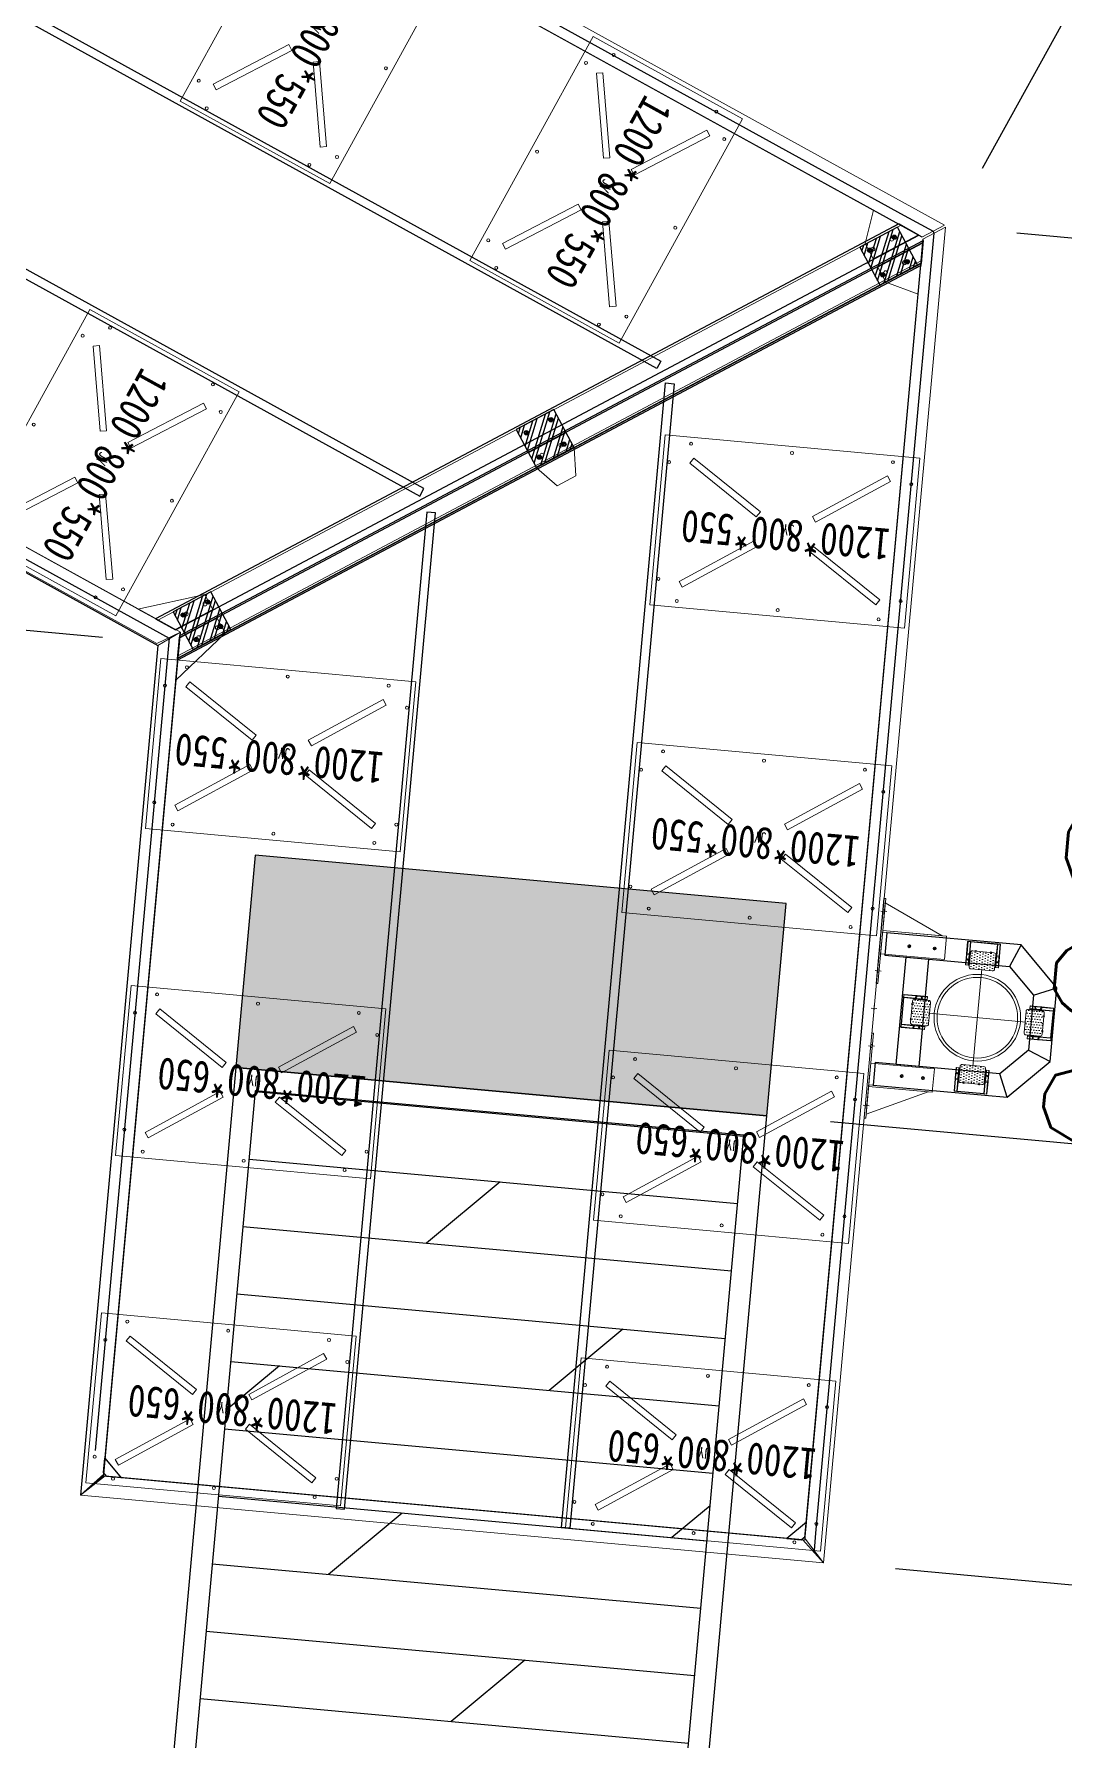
# Model space of a CAD drawing. Extents: x -259369 to -50372, y -155978 to 198088.
# Drawn here: x -131192 to -126362, y -106618 to -98621 of the extents above; entities that cross this region are included whole.
import ezdxf

# ---------------------------------------------------------------- set-up
doc = ezdxf.new("R2010")
doc.units = 0
doc.header["$LTSCALE"] = 1000
doc.header["$MEASUREMENT"] = 0
for name, pattern in [('CENTER', [2, 1.25, -0.25, 0.25, -0.25]), ('DASHED', [0.75, 0.5, -0.25]), ('HIDDEN', [0.375, 0.25, -0.125])]:
    doc.linetypes.add(name, pattern=pattern)
for name, color, linetype in [('PUB_TEXT', 7, 'Continuous'), ('主框型材', 4, 'Continuous'), ('卡槽', 242, 'Continuous'), ('抱桩器', 255, 'Continuous'), ('浮箱名称', 3, 'Continuous'), ('连接端梁', 130, 'Continuous'), ('铝横梁', 220, 'Continuous')]:
    doc.layers.add(name, color=color, linetype=linetype)
for name, color, linetype, lineweight in [('加强板', 140, 'Continuous', 18), ('导框型材', 2, 'Continuous', 18), ('浮箱', 160, 'Continuous', 20), ('虚线', 8, 'Continuous', 0), ('轮子座', 7, 'Continuous', 9), ('铝主梁', 3, 'Continuous', 9)]:
    doc.layers.add(name, color=color, linetype=linetype, lineweight=lineweight)
doc.styles.add('HZTXT', font='txtw.shx', dxfattribs={"width": 0.8, "bigfont": 'hztxtw.shx'})
doc.styles.add('黑体', font='simhei.ttf', dxfattribs={"width": 0.8})
doc.dimstyles.new('DIM-300', dxfattribs={"dimscale": 300, "dimtxt": 3, "dimasz": 1, "dimexe": 1, "dimexo": 1, "dimgap": 1, "dimtad": 1, "dimdec": 0, "dimdsep": 46, "dimtxsty": 'HZTXT', "dimblk": 'ARCHTICK', "dimcen": 0, "dimdle": 1, "dimclrd": 9, "dimclre": 9, "dimclrt": 2, "dimadec": 1, "dimazin": 0, "dimtfac": 1, "dimtdec": 0, "dimtix": 1, "dimtmove": 2, "dimatfit": 3, "dimldrblk": 'ARCHTICK', "dimfxl": 0, "dimtolj": 1, "dimtzin": 0, "dimarcsym": 0})
pattern_1 = [(0, (1212.185, -561.11), (6.35, 12.7), [0, -12.7])]

# ---------------------------------------------------------------- blocks, each defined once
blk = doc.blocks.new('3x10')
h = blk.add_hatch()
h.set_pattern_fill('ACAD_ISO07W100', color=252, scale=20, angle=90)
h.set_pattern_definition([(90, (0, 0), (-100, 6e-15), [10, -60])])
h.paths.add_polyline_path([(925837.3, 2496348.5), (924837.3, 2496348.5), (924837.4, 2493848.5), (925837.4, 2493848.6)])
h.paths.add_polyline_path([(934837.4, 2496348.7), (933837.4, 2496348.7), (933837.4, 2493848.7), (934837.5, 2493848.7)])
h = blk.add_hatch()
h.set_pattern_fill('DOLMIT', color=252, scale=50, angle=90)
h.set_pattern_definition([(90, (0, 0), (-317.5, 2e-14), []), (135, (0, 0), (-634.99957, -634.99957), [449.0128, -898.0256])])
h.paths.add_polyline_path([(933737.4, 2496248.7), (925937.3, 2496248.5), (925937.4, 2493948.6), (933737.4, 2493948.7)])
at = {"color": 1}
blk.add_lwpolyline([(933837.4, 2496348.7), (933837.5, 2493848.7), (934837.5, 2493848.7), (934837.4, 2496348.7)], close=True, dxfattribs=at)
at = {"layer": '抱桩器', "color": 1}
for points in [[(925837.4, 2493848.6), (933837.5, 2493848.7), (933837.4, 2496348.7), (925837.3, 2496348.5)], [(925937.4, 2493948.6), (933737.4, 2493948.7), (933737.4, 2496248.7), (925937.3, 2496248.5)]]:
    blk.add_lwpolyline(points, close=True, dxfattribs=at)
blk = doc.blocks.new('_ArchTick')
at = {"color": 0, "linetype": 'ByBlock', "const_width": 0.4}
blk.add_lwpolyline([(-0.5, -0.5), (0.5, 0.5)], dxfattribs=at)
blk = doc.blocks.new('*D630')
at = {"color": 9, "lineweight": -2, "transparency": 16777216}
for p, q in [((-127456.3, -103719.1), (-123920.3, -104040.4)), ((-124191.9, -103714.5), (-124970.2, -112279.3)), ((-128180.3, -111686.3), (-124644.3, -112007.7))]:
    blk.add_line(p, q, dxfattribs=at)
at = {"layer": 'Defpoints', "color": 0, "transparency": 16777216}
for p in [(-127755.1, -103691.9, 29521), (-128479.1, -111659.2, 29521), (-124943.1, -111980.5)]:
    blk.add_point(p, dxfattribs=at)
at = {"color": 9, "lineweight": -2, "transparency": 16777216, "xscale": 300, "yscale": 300, "zscale": 300}
for p, rotation in [((-124219, -104013.3), 84.80759666385475), ((-124943.1, -111980.5), 264.8075966638548)]:
    blk.add_blockref('_ArchTick', p, dxfattribs=dict(at, rotation=rotation))
at = {"color": 2, "transparency": 16777216, "insert": (-125328, -107929), "char_height": 900, "attachment_point": 5, "rotation": 84.8076, "style": 'HZTXT'}
blk.add_mtext('\\A1;8000', dxfattribs=at)
blk = doc.blocks.new('*U362')
h = blk.add_hatch()
h.set_pattern_fill('DOTS', color=256, scale=8)
h.set_pattern_definition(pattern_1)
h.paths.add_polyline_path([(64, 50, 0.4142135624), (54, 60), (-11, 60, 0.4142135624), (-21, 50), (-21, -50, 0.4142135624), (-11, -60), (54, -60, 0.4142135624), (64, -50)])
at = {"layer": '导框型材', "color": 0, "linetype": 'Continuous'}
for p, q in [((-64, 63.508929), (-64, 75.5)), ((-64, 75.5), (-63.389317, 75.5)), ((-64, -63.50893), (-64, 63.508929)), ((-7.891644, 75.5), (-63.389317, 75.5)), ((-63.389317, 75.5), (-63.389317, 64.5)), ((-63.389317, 64.5), (-7.891644, 64.5)), ((-62, 77.5), (-6.502327, 77.5)), ((-62, 62.5), (-62, -62.5)), ((-6.502327, 62.5), (-62, 62.5)), ((-2.965328, 75.5), (-7.891644, 75.5)), ((-7.891644, 75.5), (-7.891644, 64.5)), ((-7.891644, 64.5), (-2.965328, 64.5)), ((-6.502327, 77.5), (-1.08338, 77.5)), ((-1.08338, 62.5), (-6.502327, 62.5)), ((47.5, 75.5), (-2.965328, 75.5)), ((-2.965328, 64.5), (-2.965328, 75.5)), ((47.5, 64.5), (-2.965328, 64.5)), ((-1.08338, 77.5), (45.5, 77.5)), ((45.5, 62.5), (-1.08338, 62.5)), ((31, 62.498484), (31, 60)), ((47.5, 64.5), (47.5, 75.5)), ((-64, -63.78066), (-64, -63.500287)), ((-64, -75.5), (-64, -63.78066)), ((-64, -75.5), (-63.389317, -75.5)), ((-63.389317, -64.5), (-63.389317, -75.5)), ((-7.891644, -64.5), (-63.389317, -64.5)), ((-63.389317, -75.5), (-7.891644, -75.5)), ((-62, -62.5), (-6.502327, -62.5)), ((-6.502327, -77.5), (-62, -77.5)), ((-2.965328, -64.5), (-7.891644, -64.5)), ((-7.891644, -75.5), (-7.891644, -64.5)), ((-7.891644, -75.5), (-2.965328, -75.5)), ((-6.502327, -62.5), (-1.08338, -62.5)), ((-1.08338, -77.5), (-6.502327, -77.5)), ((47.5, -64.5), (-2.965328, -64.5)), ((-2.965328, -64.5), (-2.965328, -75.5)), ((47.5, -75.5), (-2.965328, -75.5)), ((-1.08338, -62.5), (45.5, -62.5)), ((45.5, -77.5), (-1.08338, -77.5)), ((31, -60), (31, -62.498484)), ((47.5, -75.5), (47.5, -64.5))]:
    blk.add_line(p, q, dxfattribs=at)
at = {"layer": '导框型材', "color": 1, "linetype": 'CENTER', "ltscale": 0.28}
for p, q in [((-18.5, 35), (-14.5, 35)), ((-16.5, 37), (-16.5, 33)), ((-18.5, -35), (-14.5, -35)), ((-16.5, -37), (-16.5, -33))]:
    blk.add_line(p, q, dxfattribs=at)
at = {"layer": '导框型材', "color": 1, "linetype": 'CENTER', "ltscale": 0.404352}
for p, q in [((-18.5, 0), (-14.5, 0)), ((-16.5, -2), (-16.5, 2))]:
    blk.add_line(p, q, dxfattribs=at)
at = {"layer": '导框型材', "color": 1, "linetype": 'CENTER', "ltscale": 0.1}
for p, q in [((18.75, 70), (24.25, 70)), ((21.5, 67.25), (21.5, 72.75)), ((18.75, -70), (24.25, -70)), ((21.5, -72.75), (21.5, -67.25))]:
    blk.add_line(p, q, dxfattribs=at)
at = {"layer": '导框型材', "color": 0}
blk.add_lwpolyline([(-11, 60), (54, 60, -0.4142135624), (64, 50), (64, -50, -0.4142135624), (54, -60), (-11, -60, -0.4142135624), (-21, -50), (-21, 50, -0.4142135624)], format="xyb", close=True, dxfattribs=at)
for centre in [(21.5, 70), (21.5, -70)]:
    blk.add_circle(centre, 2.5, dxfattribs=at)
at = {"layer": '导框型材', "color": 0, "linetype": 'Continuous', "extrusion": (0, 0, -1)}
for centre, start, end in [((62, 75.5), 0, 90), ((62, 64.5), 270, 0), ((62, -64.5), 0, 90), ((62, -75.5), 270, 0)]:
    blk.add_arc(centre, 2, start, end, dxfattribs=at)
at = {"layer": '导框型材', "color": 0, "linetype": 'Continuous', "extrusion": (1.22461e-16, 0, -1)}
blk.add_arc((16.5, 35), 7, 310.0052008841, 49.9947991159, dxfattribs=at)
at = {"layer": '导框型材', "color": 0, "linetype": 'Continuous'}
for centre, radius, start, end in [((45.5, 75.5), 2, 0, 90), ((45.5, 64.5), 2, 270, 0), ((-16.5, -35), 7, 130.0052008841, 229.9947991159), ((45.5, -64.5), 2, 0, 90), ((45.5, -75.5), 2, 270, 0)]:
    blk.add_arc(centre, radius, start, end, dxfattribs=at)
for centre, major_axis, ratio, start_param, end_param in [((-62, 75.5), (0, 2), 0.694658, 0, 1.5707963268), ((-6.502327, 75.5), (0, -2), 0.694658, 3.1415926536, 4.7123889804), ((-6.502327, 64.5), (0, 2), 0.694658, 1.5707963268, 3.1415926536), ((-1.08338, 75.5), (0, -2), 0.940974, 3.1415926536, 4.7123889804), ((-1.08338, 64.5), (0, 2), 0.940974, 1.5707963268, 3.1415926536), ((-62, -75.5), (0, 2), 0.694658, 1.5707963268, 3.1415926536), ((-6.502327, -64.5), (0, 2), 0.694658, 0, 1.5707963268), ((-6.502327, -75.5), (0, 2), 0.694658, 1.5707963268, 3.1415926536), ((-1.08338, -64.5), (0, 2), 0.940974, 0, 1.5707963268), ((-1.08338, -75.5), (0, 2), 0.940974, 1.5707963268, 3.1415926536)]:
    blk.add_ellipse(centre, major_axis=major_axis, ratio=ratio, start_param=start_param, end_param=end_param, dxfattribs=at)
at = {"layer": '导框型材', "color": 0, "linetype": 'Continuous', "extrusion": (0, 0, -1)}
for centre, start_param, end_param in [((-62, 64.5), 0, 1.5707963268), ((-62, -64.5), 1.5707963268, 3.1415926536)]:
    blk.add_ellipse(centre, major_axis=(0, -2), ratio=0.694658, start_param=start_param, end_param=end_param, dxfattribs=at)
blk = doc.blocks.new('*U358')
at = {"layer": '轮子座', "color": 0, "linetype": 'ByBlock', "lineweight": -2, "transparency": 16777216}
blk.add_blockref('*U362', (0, 0), dxfattribs=at)
blk = doc.blocks.new('*U359')
h = blk.add_hatch()
h.set_pattern_fill('DOTS', color=256, scale=8)
h.set_pattern_definition(pattern_1)
h.paths.add_polyline_path([(64, 50, 0.4142135624), (54, 60), (-11, 60, 0.4142135624), (-21, 50), (-21, -50, 0.4142135624), (-11, -60), (54, -60, 0.4142135624), (64, -50)])
at = {"layer": '导框型材', "color": 0, "linetype": 'Continuous'}
for p, q in [((-64, 63.508929), (-64, 75.5)), ((-64, 75.5), (-63.389317, 75.5)), ((-64, -63.50893), (-64, 63.508929)), ((-7.891644, 75.5), (-63.389317, 75.5)), ((-63.389317, 75.5), (-63.389317, 64.5)), ((-63.389317, 64.5), (-7.891644, 64.5)), ((-62, 77.5), (-6.502327, 77.5)), ((-62, 62.5), (-62, -62.5)), ((-6.502327, 62.5), (-62, 62.5)), ((-2.965328, 75.5), (-7.891644, 75.5)), ((-7.891644, 75.5), (-7.891644, 64.5)), ((-7.891644, 64.5), (-2.965328, 64.5)), ((-6.502327, 77.5), (-1.08338, 77.5)), ((-1.08338, 62.5), (-6.502327, 62.5)), ((47.5, 75.5), (-2.965328, 75.5)), ((-2.965328, 64.5), (-2.965328, 75.5)), ((47.5, 64.5), (-2.965328, 64.5)), ((-1.08338, 77.5), (45.5, 77.5)), ((45.5, 62.5), (-1.08338, 62.5)), ((31, 62.498484), (31, 60)), ((47.5, 64.5), (47.5, 75.5)), ((-64, -63.78066), (-64, -63.500287)), ((-64, -75.5), (-64, -63.78066)), ((-64, -75.5), (-63.389317, -75.5)), ((-63.389317, -64.5), (-63.389317, -75.5)), ((-7.891644, -64.5), (-63.389317, -64.5)), ((-63.389317, -75.5), (-7.891644, -75.5)), ((-62, -62.5), (-6.502327, -62.5)), ((-6.502327, -77.5), (-62, -77.5)), ((-2.965328, -64.5), (-7.891644, -64.5)), ((-7.891644, -75.5), (-7.891644, -64.5)), ((-7.891644, -75.5), (-2.965328, -75.5)), ((-6.502327, -62.5), (-1.08338, -62.5)), ((-1.08338, -77.5), (-6.502327, -77.5)), ((47.5, -64.5), (-2.965328, -64.5)), ((-2.965328, -64.5), (-2.965328, -75.5)), ((47.5, -75.5), (-2.965328, -75.5)), ((-1.08338, -62.5), (45.5, -62.5)), ((45.5, -77.5), (-1.08338, -77.5)), ((31, -60), (31, -62.498484)), ((47.5, -75.5), (47.5, -64.5))]:
    blk.add_line(p, q, dxfattribs=at)
at = {"layer": '导框型材', "color": 1, "linetype": 'CENTER', "ltscale": 0.28}
for p, q in [((-18.5, 35), (-14.5, 35)), ((-16.5, 37), (-16.5, 33)), ((-18.5, -35), (-14.5, -35)), ((-16.5, -37), (-16.5, -33))]:
    blk.add_line(p, q, dxfattribs=at)
at = {"layer": '导框型材', "color": 1, "linetype": 'CENTER', "ltscale": 0.404352}
for p, q in [((-18.5, 0), (-14.5, 0)), ((-16.5, -2), (-16.5, 2))]:
    blk.add_line(p, q, dxfattribs=at)
at = {"layer": '导框型材', "color": 1, "linetype": 'CENTER', "ltscale": 0.1}
for p, q in [((18.75, 70), (24.25, 70)), ((21.5, 67.25), (21.5, 72.75)), ((18.75, -70), (24.25, -70)), ((21.5, -72.75), (21.5, -67.25))]:
    blk.add_line(p, q, dxfattribs=at)
at = {"layer": '导框型材', "color": 0}
blk.add_lwpolyline([(-11, 60), (54, 60, -0.4142135624), (64, 50), (64, -50, -0.4142135624), (54, -60), (-11, -60, -0.4142135624), (-21, -50), (-21, 50, -0.4142135624)], format="xyb", close=True, dxfattribs=at)
for centre in [(21.5, 70), (21.5, -70)]:
    blk.add_circle(centre, 2.5, dxfattribs=at)
at = {"layer": '导框型材', "color": 0, "linetype": 'Continuous', "extrusion": (0, 0, -1)}
for centre, start, end in [((62, 75.5), 0, 90), ((62, 64.5), 270, 0), ((62, -64.5), 0, 90), ((62, -75.5), 270, 0)]:
    blk.add_arc(centre, 2, start, end, dxfattribs=at)
at = {"layer": '导框型材', "color": 0, "linetype": 'Continuous', "extrusion": (1.22461e-16, 0, -1)}
blk.add_arc((16.5, 35), 7, 310.0052008841, 49.9947991159, dxfattribs=at)
at = {"layer": '导框型材', "color": 0, "linetype": 'Continuous'}
for centre, radius, start, end in [((45.5, 75.5), 2, 0, 90), ((45.5, 64.5), 2, 270, 0), ((-16.5, -35), 7, 130.0052008841, 229.9947991159), ((45.5, -64.5), 2, 0, 90), ((45.5, -75.5), 2, 270, 0)]:
    blk.add_arc(centre, radius, start, end, dxfattribs=at)
for centre, major_axis, ratio, start_param, end_param in [((-62, 75.5), (0, 2), 0.694658, 0, 1.5707963268), ((-6.502327, 75.5), (0, -2), 0.694658, 3.1415926536, 4.7123889804), ((-6.502327, 64.5), (0, 2), 0.694658, 1.5707963268, 3.1415926536), ((-1.08338, 75.5), (0, -2), 0.940974, 3.1415926536, 4.7123889804), ((-1.08338, 64.5), (0, 2), 0.940974, 1.5707963268, 3.1415926536), ((-62, -75.5), (0, 2), 0.694658, 1.5707963268, 3.1415926536), ((-6.502327, -64.5), (0, 2), 0.694658, 0, 1.5707963268), ((-6.502327, -75.5), (0, 2), 0.694658, 1.5707963268, 3.1415926536), ((-1.08338, -64.5), (0, 2), 0.940974, 0, 1.5707963268), ((-1.08338, -75.5), (0, 2), 0.940974, 1.5707963268, 3.1415926536)]:
    blk.add_ellipse(centre, major_axis=major_axis, ratio=ratio, start_param=start_param, end_param=end_param, dxfattribs=at)
at = {"layer": '导框型材', "color": 0, "linetype": 'Continuous', "extrusion": (0, 0, -1)}
for centre, start_param, end_param in [((-62, 64.5), 0, 1.5707963268), ((-62, -64.5), 1.5707963268, 3.1415926536)]:
    blk.add_ellipse(centre, major_axis=(0, -2), ratio=0.694658, start_param=start_param, end_param=end_param, dxfattribs=at)
blk = doc.blocks.new('*U360')
at = {"layer": '轮子座', "color": 0, "linetype": 'ByBlock', "lineweight": -2, "transparency": 16777216}
blk.add_blockref('*U359', (0, 0), dxfattribs=at)
blk = doc.blocks.new('*U361')
h = blk.add_hatch()
h.set_pattern_fill('DOTS', color=256, scale=8)
h.set_pattern_definition(pattern_1)
h.paths.add_polyline_path([(64, 50, 0.4142135624), (54, 60), (-11, 60, 0.4142135624), (-21, 50), (-21, -50, 0.4142135624), (-11, -60), (54, -60, 0.4142135624), (64, -50)])
at = {"layer": '导框型材', "color": 0, "linetype": 'Continuous'}
for p, q in [((-64, 63.508929), (-64, 75.5)), ((-64, 75.5), (-63.389317, 75.5)), ((-64, -63.50893), (-64, 63.508929)), ((-7.891644, 75.5), (-63.389317, 75.5)), ((-63.389317, 75.5), (-63.389317, 64.5)), ((-63.389317, 64.5), (-7.891644, 64.5)), ((-62, 77.5), (-6.502327, 77.5)), ((-62, 62.5), (-62, -62.5)), ((-6.502327, 62.5), (-62, 62.5)), ((-2.965328, 75.5), (-7.891644, 75.5)), ((-7.891644, 75.5), (-7.891644, 64.5)), ((-7.891644, 64.5), (-2.965328, 64.5)), ((-6.502327, 77.5), (-1.08338, 77.5)), ((-1.08338, 62.5), (-6.502327, 62.5)), ((47.5, 75.5), (-2.965328, 75.5)), ((-2.965328, 64.5), (-2.965328, 75.5)), ((47.5, 64.5), (-2.965328, 64.5)), ((-1.08338, 77.5), (45.5, 77.5)), ((45.5, 62.5), (-1.08338, 62.5)), ((31, 62.498484), (31, 60)), ((47.5, 64.5), (47.5, 75.5)), ((-64, -63.78066), (-64, -63.500287)), ((-64, -75.5), (-64, -63.78066)), ((-64, -75.5), (-63.389317, -75.5)), ((-63.389317, -64.5), (-63.389317, -75.5)), ((-7.891644, -64.5), (-63.389317, -64.5)), ((-63.389317, -75.5), (-7.891644, -75.5)), ((-62, -62.5), (-6.502327, -62.5)), ((-6.502327, -77.5), (-62, -77.5)), ((-2.965328, -64.5), (-7.891644, -64.5)), ((-7.891644, -75.5), (-7.891644, -64.5)), ((-7.891644, -75.5), (-2.965328, -75.5)), ((-6.502327, -62.5), (-1.08338, -62.5)), ((-1.08338, -77.5), (-6.502327, -77.5)), ((47.5, -64.5), (-2.965328, -64.5)), ((-2.965328, -64.5), (-2.965328, -75.5)), ((47.5, -75.5), (-2.965328, -75.5)), ((-1.08338, -62.5), (45.5, -62.5)), ((45.5, -77.5), (-1.08338, -77.5)), ((31, -60), (31, -62.498484)), ((47.5, -75.5), (47.5, -64.5))]:
    blk.add_line(p, q, dxfattribs=at)
at = {"layer": '导框型材', "color": 1, "linetype": 'CENTER', "ltscale": 0.28}
for p, q in [((-18.5, 35), (-14.5, 35)), ((-16.5, 37), (-16.5, 33)), ((-18.5, -35), (-14.5, -35)), ((-16.5, -37), (-16.5, -33))]:
    blk.add_line(p, q, dxfattribs=at)
at = {"layer": '导框型材', "color": 1, "linetype": 'CENTER', "ltscale": 0.404352}
for p, q in [((-18.5, 0), (-14.5, 0)), ((-16.5, -2), (-16.5, 2))]:
    blk.add_line(p, q, dxfattribs=at)
at = {"layer": '导框型材', "color": 1, "linetype": 'CENTER', "ltscale": 0.1}
for p, q in [((18.75, 70), (24.25, 70)), ((21.5, 67.25), (21.5, 72.75)), ((18.75, -70), (24.25, -70)), ((21.5, -72.75), (21.5, -67.25))]:
    blk.add_line(p, q, dxfattribs=at)
at = {"layer": '导框型材', "color": 0}
blk.add_lwpolyline([(-11, 60), (54, 60, -0.4142135624), (64, 50), (64, -50, -0.4142135624), (54, -60), (-11, -60, -0.4142135624), (-21, -50), (-21, 50, -0.4142135624)], format="xyb", close=True, dxfattribs=at)
for centre in [(21.5, 70), (21.5, -70)]:
    blk.add_circle(centre, 2.5, dxfattribs=at)
at = {"layer": '导框型材', "color": 0, "linetype": 'Continuous', "extrusion": (0, 0, -1)}
for centre, start, end in [((62, 75.5), 0, 90), ((62, 64.5), 270, 0), ((62, -64.5), 0, 90), ((62, -75.5), 270, 0)]:
    blk.add_arc(centre, 2, start, end, dxfattribs=at)
at = {"layer": '导框型材', "color": 0, "linetype": 'Continuous', "extrusion": (1.22461e-16, 0, -1)}
blk.add_arc((16.5, 35), 7, 310.0052008841, 49.9947991159, dxfattribs=at)
at = {"layer": '导框型材', "color": 0, "linetype": 'Continuous'}
for centre, radius, start, end in [((45.5, 75.5), 2, 0, 90), ((45.5, 64.5), 2, 270, 0), ((-16.5, -35), 7, 130.0052008841, 229.9947991159), ((45.5, -64.5), 2, 0, 90), ((45.5, -75.5), 2, 270, 0)]:
    blk.add_arc(centre, radius, start, end, dxfattribs=at)
for centre, major_axis, ratio, start_param, end_param in [((-62, 75.5), (0, 2), 0.694658, 0, 1.5707963268), ((-6.502327, 75.5), (0, -2), 0.694658, 3.1415926536, 4.7123889804), ((-6.502327, 64.5), (0, 2), 0.694658, 1.5707963268, 3.1415926536), ((-1.08338, 75.5), (0, -2), 0.940974, 3.1415926536, 4.7123889804), ((-1.08338, 64.5), (0, 2), 0.940974, 1.5707963268, 3.1415926536), ((-62, -75.5), (0, 2), 0.694658, 1.5707963268, 3.1415926536), ((-6.502327, -64.5), (0, 2), 0.694658, 0, 1.5707963268), ((-6.502327, -75.5), (0, 2), 0.694658, 1.5707963268, 3.1415926536), ((-1.08338, -64.5), (0, 2), 0.940974, 0, 1.5707963268), ((-1.08338, -75.5), (0, 2), 0.940974, 1.5707963268, 3.1415926536)]:
    blk.add_ellipse(centre, major_axis=major_axis, ratio=ratio, start_param=start_param, end_param=end_param, dxfattribs=at)
at = {"layer": '导框型材', "color": 0, "linetype": 'Continuous', "extrusion": (0, 0, -1)}
for centre, start_param, end_param in [((-62, 64.5), 0, 1.5707963268), ((-62, -64.5), 1.5707963268, 3.1415926536)]:
    blk.add_ellipse(centre, major_axis=(0, -2), ratio=0.694658, start_param=start_param, end_param=end_param, dxfattribs=at)
blk = doc.blocks.new('*U364')
at = {"layer": '轮子座', "color": 0, "linetype": 'ByBlock', "lineweight": -2, "transparency": 16777216}
blk.add_blockref('*U361', (0, 0), dxfattribs=at)
blk = doc.blocks.new('*U365')
h = blk.add_hatch()
h.set_pattern_fill('DOTS', color=256, scale=8)
h.set_pattern_definition(pattern_1)
h.paths.add_polyline_path([(64, 50, 0.4142135624), (54, 60), (-11, 60, 0.4142135624), (-21, 50), (-21, -50, 0.4142135624), (-11, -60), (54, -60, 0.4142135624), (64, -50)])
at = {"layer": '导框型材', "color": 0, "linetype": 'Continuous'}
for p, q in [((-64, 63.508929), (-64, 75.5)), ((-64, 75.5), (-63.389317, 75.5)), ((-64, -63.50893), (-64, 63.508929)), ((-7.891644, 75.5), (-63.389317, 75.5)), ((-63.389317, 75.5), (-63.389317, 64.5)), ((-63.389317, 64.5), (-7.891644, 64.5)), ((-62, 77.5), (-6.502327, 77.5)), ((-62, 62.5), (-62, -62.5)), ((-6.502327, 62.5), (-62, 62.5)), ((-2.965328, 75.5), (-7.891644, 75.5)), ((-7.891644, 75.5), (-7.891644, 64.5)), ((-7.891644, 64.5), (-2.965328, 64.5)), ((-6.502327, 77.5), (-1.08338, 77.5)), ((-1.08338, 62.5), (-6.502327, 62.5)), ((47.5, 75.5), (-2.965328, 75.5)), ((-2.965328, 64.5), (-2.965328, 75.5)), ((47.5, 64.5), (-2.965328, 64.5)), ((-1.08338, 77.5), (45.5, 77.5)), ((45.5, 62.5), (-1.08338, 62.5)), ((31, 62.498484), (31, 60)), ((47.5, 64.5), (47.5, 75.5)), ((-64, -63.78066), (-64, -63.500287)), ((-64, -75.5), (-64, -63.78066)), ((-64, -75.5), (-63.389317, -75.5)), ((-63.389317, -64.5), (-63.389317, -75.5)), ((-7.891644, -64.5), (-63.389317, -64.5)), ((-63.389317, -75.5), (-7.891644, -75.5)), ((-62, -62.5), (-6.502327, -62.5)), ((-6.502327, -77.5), (-62, -77.5)), ((-2.965328, -64.5), (-7.891644, -64.5)), ((-7.891644, -75.5), (-7.891644, -64.5)), ((-7.891644, -75.5), (-2.965328, -75.5)), ((-6.502327, -62.5), (-1.08338, -62.5)), ((-1.08338, -77.5), (-6.502327, -77.5)), ((47.5, -64.5), (-2.965328, -64.5)), ((-2.965328, -64.5), (-2.965328, -75.5)), ((47.5, -75.5), (-2.965328, -75.5)), ((-1.08338, -62.5), (45.5, -62.5)), ((45.5, -77.5), (-1.08338, -77.5)), ((31, -60), (31, -62.498484)), ((47.5, -75.5), (47.5, -64.5))]:
    blk.add_line(p, q, dxfattribs=at)
at = {"layer": '导框型材', "color": 1, "linetype": 'CENTER', "ltscale": 0.28}
for p, q in [((-18.5, 35), (-14.5, 35)), ((-16.5, 37), (-16.5, 33)), ((-18.5, -35), (-14.5, -35)), ((-16.5, -37), (-16.5, -33))]:
    blk.add_line(p, q, dxfattribs=at)
at = {"layer": '导框型材', "color": 1, "linetype": 'CENTER', "ltscale": 0.404352}
for p, q in [((-18.5, 0), (-14.5, 0)), ((-16.5, -2), (-16.5, 2))]:
    blk.add_line(p, q, dxfattribs=at)
at = {"layer": '导框型材', "color": 1, "linetype": 'CENTER', "ltscale": 0.1}
for p, q in [((18.75, 70), (24.25, 70)), ((21.5, 67.25), (21.5, 72.75)), ((18.75, -70), (24.25, -70)), ((21.5, -72.75), (21.5, -67.25))]:
    blk.add_line(p, q, dxfattribs=at)
at = {"layer": '导框型材', "color": 0}
blk.add_lwpolyline([(-11, 60), (54, 60, -0.4142135624), (64, 50), (64, -50, -0.4142135624), (54, -60), (-11, -60, -0.4142135624), (-21, -50), (-21, 50, -0.4142135624)], format="xyb", close=True, dxfattribs=at)
for centre in [(21.5, 70), (21.5, -70)]:
    blk.add_circle(centre, 2.5, dxfattribs=at)
at = {"layer": '导框型材', "color": 0, "linetype": 'Continuous', "extrusion": (0, 0, -1)}
for centre, start, end in [((62, 75.5), 0, 90), ((62, 64.5), 270, 0), ((62, -64.5), 0, 90), ((62, -75.5), 270, 0)]:
    blk.add_arc(centre, 2, start, end, dxfattribs=at)
at = {"layer": '导框型材', "color": 0, "linetype": 'Continuous', "extrusion": (1.22461e-16, 0, -1)}
blk.add_arc((16.5, 35), 7, 310.0052008841, 49.9947991159, dxfattribs=at)
at = {"layer": '导框型材', "color": 0, "linetype": 'Continuous'}
for centre, radius, start, end in [((45.5, 75.5), 2, 0, 90), ((45.5, 64.5), 2, 270, 0), ((-16.5, -35), 7, 130.0052008841, 229.9947991159), ((45.5, -64.5), 2, 0, 90), ((45.5, -75.5), 2, 270, 0)]:
    blk.add_arc(centre, radius, start, end, dxfattribs=at)
for centre, major_axis, ratio, start_param, end_param in [((-62, 75.5), (0, 2), 0.694658, 0, 1.5707963268), ((-6.502327, 75.5), (0, -2), 0.694658, 3.1415926536, 4.7123889804), ((-6.502327, 64.5), (0, 2), 0.694658, 1.5707963268, 3.1415926536), ((-1.08338, 75.5), (0, -2), 0.940974, 3.1415926536, 4.7123889804), ((-1.08338, 64.5), (0, 2), 0.940974, 1.5707963268, 3.1415926536), ((-62, -75.5), (0, 2), 0.694658, 1.5707963268, 3.1415926536), ((-6.502327, -64.5), (0, 2), 0.694658, 0, 1.5707963268), ((-6.502327, -75.5), (0, 2), 0.694658, 1.5707963268, 3.1415926536), ((-1.08338, -64.5), (0, 2), 0.940974, 0, 1.5707963268), ((-1.08338, -75.5), (0, 2), 0.940974, 1.5707963268, 3.1415926536)]:
    blk.add_ellipse(centre, major_axis=major_axis, ratio=ratio, start_param=start_param, end_param=end_param, dxfattribs=at)
at = {"layer": '导框型材', "color": 0, "linetype": 'Continuous', "extrusion": (0, 0, -1)}
for centre, start_param, end_param in [((-62, 64.5), 0, 1.5707963268), ((-62, -64.5), 1.5707963268, 3.1415926536)]:
    blk.add_ellipse(centre, major_axis=(0, -2), ratio=0.694658, start_param=start_param, end_param=end_param, dxfattribs=at)
blk = doc.blocks.new('*U363')
at = {"layer": '轮子座', "color": 0, "linetype": 'ByBlock', "lineweight": -2, "transparency": 16777216}
blk.add_blockref('*U365', (0, 0), dxfattribs=at)
blk = doc.blocks.new('外抱桩器')
for radius in [203, 189]:
    blk.add_circle((0, 486.5), radius)
at = {"layer": '主框型材'}
for points in [[(-358.5, 660.4), (-358.5, 27.9), (-252.5, 27.9), (-252.5, 615.9), (-129.4, 739), (129.4, 739), (252.5, 615.9), (252.5, 27.9), (358.5, 27.9), (358.5, 659.8), (173.3, 845), (-173.3, 845), (-358.5, 659.8)], [(-129.4, 739), (-173.3, 845)], [(129.4, 739), (173.3, 845)], [(-358.5, 659.8), (-252.5, 615.9)], [(358.5, 659.8), (252.5, 615.9)]]:
    blk.add_lwpolyline(points, dxfattribs=at)
blk.add_lwpolyline([(-252.5, 128), (-252.5, 234), (252.5, 234), (252.5, 128)], close=True, dxfattribs=at)
at = {"layer": '导框型材', "color": 1, "linetype": 'CENTER', "ltscale": 5}
for p, q in [((0, 256.1), (0, 717)), ((229.5, 486.5), (-229.5, 486.5))]:
    blk.add_line(p, q, dxfattribs=at)
at = {"layer": '导框型材', "color": 2, "linetype": 'HIDDEN', "ltscale": 100}
for p, q in [((-359, 8), (-359, 308)), ((359, 8), (359, 308))]:
    blk.add_line(p, q, dxfattribs=at)
at = {"layer": '导框型材', "color": 1, "linetype": 'CENTER', "ltscale": 0.28}
for p, q in [((-312.7, 258), (-297.3, 258)), ((-305, 250.3), (-305, 265.7)), ((312.7, 258), (297.3, 258)), ((305, 250.3), (305, 265.7)), ((305, 150.3), (305, 165.7)), ((-312.7, 138), (-297.3, 138)), ((-305, 130.3), (-305, 145.7)), ((312.7, 158), (297.3, 158))]:
    blk.add_line(p, q, dxfattribs=at)
at = {"layer": '导框型材', "color": 2, "linetype": 'DASHED', "ltscale": 2}
for p, q in [((-517, 0), (-117, 0)), ((517, 0), (117, 0))]:
    blk.add_line(p, q, dxfattribs=at)
at = {"layer": '导框型材', "color": 1, "linetype": 'CENTER', "ltscale": 0.36}
for p, q in [((-464, 8), (-464, 0)), ((-457, 18.1), (-457, -9.9)), ((-450, 8), (-450, 0)), ((-184, 8), (-184, 0)), ((-177, 18.1), (-177, -9.9)), ((-170, 8), (-170, 0)), ((-14, 0), (14, 0)), ((0, 14), (0, -14)), ((170, 8), (170, 0)), ((177, 18.1), (177, -9.9)), ((184, 8), (184, 0)), ((450, 8), (450, 0)), ((457, 18.1), (457, -9.9)), ((464, 8), (464, 0))]:
    blk.add_line(p, q, dxfattribs=at)
at = {"layer": '导框型材', "color": 2}
for points in [[(-497, 8), (-367, 8), (-367, 288), (-497, 8)], [(497, 8), (367, 8), (367, 288), (497, 8)]]:
    blk.add_lwpolyline(points, dxfattribs=at)
for points in [[(-257, 8), (-257, 308), (-367, 308), (-367, 8)], [(257, 8), (257, 308), (367, 308), (367, 8)], [(-517, 0), (-117, 0), (-117, 8), (-517, 8)], [(517, 0), (117, 0), (117, 8), (517, 8)]]:
    blk.add_lwpolyline(points, close=True, dxfattribs=at)
for centre in [(-305, 258), (305, 258), (305, 158), (-305, 138)]:
    blk.add_circle(centre, 7, dxfattribs=at)
at = {"layer": '轮子座', "color": 7, "xscale": -1, "rotation": 90}
blk.add_blockref('*U364', (0, 775.5), dxfattribs=at)
at = {"layer": '轮子座', "color": 7}
blk.add_blockref('*U358', (-289, 486.5), dxfattribs=at)
at = {"layer": '轮子座', "color": 7, "xscale": -1}
blk.add_blockref('*U360', (289, 486.5), dxfattribs=at)
at = {"layer": '轮子座', "color": 7, "rotation": 90}
blk.add_blockref('*U363', (0, 197.5), dxfattribs=at)
blk = doc.blocks.new('$matou$00000186')
for points in [[(-600, 400), (600, 400), (600, -400), (-600, -400)], [(-455.8, 303.8), (-472.4, 278.9), (-139.6, 57), (-122.9, 82)], [(455.8, 303.8), (472.4, 278.9), (139.6, 57), (122.9, 82)], [(-455.8, -303.8), (-472.4, -278.9), (-139.6, -57), (-122.9, -82)], [(455.8, -303.8), (472.4, -278.9), (139.6, -57), (122.9, -82)]]:
    blk.add_lwpolyline(points, close=True)
for centre in [(-475, 370), (0, 370), (475, 370), (-570, 275), (570, 275), (-570, -275), (570, -275), (-475, -370), (0, -370), (475, -370)]:
    blk.add_circle(centre, 7)
at = {"layer": 'PUB_TEXT', "style": '黑体', "width": 0.8}
blk.add_text('JY', height=52.57, dxfattribs=at).set_placement((-44.4, -35.3))
blk = doc.blocks.new('*U37')
at = {"layer": '浮箱', "rotation": 270}
blk.add_blockref('$matou$00000186', (0, 0), dxfattribs=at)
blk = doc.blocks.new('*U38')
at = {"color": 0, "linetype": 'ByBlock', "lineweight": -2, "transparency": 16777216}
for p in [(0, 0), (1550, 0), (3100, 0), (4650, 0), (6200, 0)]:
    blk.add_blockref('*U37', p, dxfattribs=at)
blk = doc.blocks.new('*U35')
at = {"layer": '浮箱', "rotation": 270}
blk.add_blockref('$matou$00000186', (0, 0), dxfattribs=at)
blk = doc.blocks.new('*U36')
at = {"color": 0, "linetype": 'ByBlock', "lineweight": -2, "transparency": 16777216}
for p in [(0, 0), (1583.3, 0), (3166.7, 0), (4750, 0)]:
    blk.add_blockref('*U35', p, dxfattribs=at)
blk = doc.blocks.new('A$C0D8A069B')
at = {"layer": '加强板'}
blk.add_lwpolyline([(80, -100), (0, -100), (0, 100), (80, 100), (200, 44.9), (200, -55.1), (80, -100)], dxfattribs=at)
for centre in [(40, 50), (40, -50)]:
    blk.add_circle(centre, 9, dxfattribs=at)
blk = doc.blocks.new('*U26')
at = {"layer": '浮箱', "rotation": 270}
blk.add_blockref('$matou$00000186', (0, 0), dxfattribs=at)
blk = doc.blocks.new('*U27')
at = {"color": 0, "linetype": 'ByBlock', "lineweight": -2, "transparency": 16777216}
for p in [(0, 0), (1448.3, 0), (2896.7, 0), (4345, 0)]:
    blk.add_blockref('*U26', p, dxfattribs=at)
blk = doc.blocks.new('*U28')
at = {"layer": '浮箱', "rotation": 270}
blk.add_blockref('$matou$00000186', (0, 0), dxfattribs=at)
blk = doc.blocks.new('*U29')
at = {"color": 0, "linetype": 'ByBlock', "lineweight": -2, "transparency": 16777216}
for p in [(0, 0), (1540, 0), (3080, 0)]:
    blk.add_blockref('*U28', p, dxfattribs=at)
blk = doc.blocks.new('m5')
at = {"layer": '加强板', "color": 5}
for points in [[(131648.1, 17652.8), (131888.1, 17652.8), (131846.4, 17495.7), (131779.4, 17451.9)], [(133808.2, 14348.8), (134008.2, 14348.8), (133765.8, 14560), (133698.8, 14516.2)]]:
    blk.add_lwpolyline(points, close=True, dxfattribs=at)
for centre in [(131747.2, 17574.3), (131801.9, 17490.6), (133743.2, 14521.4), (133797.9, 14437.7)]:
    blk.add_circle(centre, 9, dxfattribs=at)
at = {"layer": '卡槽', "color": 22, "ltscale": 5000, "elevation": 0}
for points in [[(137798, 16550.8), (137798, 16510.8), (132409.8, 16510.8), (132409.8, 16550.8)], [(137804.4, 15450.8), (137804.4, 15490.8), (133114.7, 15490.8), (133114.7, 15450.8)]]:
    blk.add_lwpolyline(points, close=True, dxfattribs=at)
at = {"layer": '虚线', "color": 1, "linetype": 'HIDDEN', "ltscale": 300}
for p, q in [((137753.4, 17652.8), (131627, 17652.8)), ((131731.6, 17652.8), (133891.9, 14348.8)), ((137753.4, 14348.8), (137753.4, 17652.8)), ((137753.4, 14348.8), (133787.3, 14348.8))]:
    blk.add_line(p, q, dxfattribs=at)
at = {"layer": '连接端梁'}
blk.add_lwpolyline([(133796.3, 14348.8), (131636, 17652.8), (131743.5, 17652.8), (133903.8, 14348.8)], close=True, dxfattribs=at)
at = {"layer": '铝主梁', "color": 3}
for points in [[(131633.6, 17650.8), (137743.4, 17650.8), (137851.4, 17750.8), (131563, 17750.8)], [(137751.4, 17642.8), (137751.8, 14350.8), (137851.4, 14250.8), (137851.4, 17750.8)]]:
    blk.add_lwpolyline(points, dxfattribs=at)
blk.add_lwpolyline([(137851.4, 14250.8), (133851.4, 14250.8), (133780.8, 14350.8), (137751.8, 14350.8)], close=True, dxfattribs=at)
at = {"layer": '铝横梁', "color": 243}
for points in [[(137753.4, 17635.8), (137736.4, 17652.8), (137668.6, 17652.8), (137753.4, 17568)], [(137753.4, 14365.8), (137736.4, 14348.8), (137668.6, 14348.8), (137753.4, 14433.7)]]:
    blk.add_lwpolyline(points, close=True, dxfattribs=at)
for name, p in [('*U27', (133053, 17130.8, 0)), ('*U29', (134311.4, 14870.8, 0))]:
    blk.add_blockref(name, p)
at = {"rotation": 33.17829872534546}
blk.add_blockref('A$C0D8A069B', (132739.2, 15983.9), dxfattribs=at)
blk = doc.blocks.new('*D698')
at = {"color": 9, "lineweight": -2, "transparency": 16777216}
for p, q in [((-134238.5, -95119.1), (-133263.5, -93349.8)), ((-133671.1, -93467.7), (-125650.2, -97887.7)), ((-126743.2, -99249.5), (-125768.2, -97480.2))]:
    blk.add_line(p, q, dxfattribs=at)
at = {"layer": 'Defpoints', "color": 0, "transparency": 16777216}
for p in [(-134383.3, -95381.8, 29521), (-125913, -97742.9), (-126888, -99512.2, 29521)]:
    blk.add_point(p, dxfattribs=at)
at = {"color": 9, "lineweight": -2, "transparency": 16777216, "xscale": 300, "yscale": 300, "zscale": 300}
for p, rotation in [((-133408.3, -93612.5), 151.1425708534504), ((-125913, -97742.9), 331.1425708534504)]:
    blk.add_blockref('_ArchTick', p, dxfattribs=dict(at, rotation=rotation))
at = {"color": 2, "transparency": 16777216, "insert": (-129298.7, -95020.9), "char_height": 900, "attachment_point": 5, "rotation": 331.14257, "style": 'HZTXT'}
blk.add_mtext('\\A1;8558', dxfattribs=at)
blk = doc.blocks.new('*D699')
at = {"color": 9, "lineweight": -2, "transparency": 16777216}
for p, q in [((-124866.3, -99407.5), (-125490.8, -106267.5)), ((-126582.3, -99552.5), (-124594.7, -99733.4)), ((-127152.4, -105815), (-125164.8, -105996))]:
    blk.add_line(p, q, dxfattribs=at)
at = {"layer": 'Defpoints', "color": 0, "transparency": 16777216}
for p in [(-126881, -99525.3, 29521), (-127451.2, -105787.8, 29521), (-125463.6, -105968.8)]:
    blk.add_point(p, dxfattribs=at)
at = {"color": 9, "lineweight": -2, "transparency": 16777216, "xscale": 300, "yscale": 300, "zscale": 300}
for p, rotation in [((-124893.5, -99706.2), 84.79802483202033), ((-125463.6, -105968.8), 264.7980248320203)]:
    blk.add_blockref('_ArchTick', p, dxfattribs=dict(at, rotation=rotation))
at = {"color": 2, "transparency": 16777216, "insert": (-125925.4, -102769.5), "char_height": 900, "attachment_point": 5, "rotation": 84.79802, "style": 'HZTXT'}
blk.add_mtext('\\A1;6288', dxfattribs=at)

msp = doc.modelspace()

# ---------------------------------------------------------------- hatches: boundary and pattern name
h = msp.add_hatch()
h.set_pattern_fill('ANSI32', color=256, scale=10, angle=-152.029872)
h.set_pattern_definition([(252.97013, (-146163.61, -9364.13), (45.536748, -13.947946), []), (252.97013, (-146183.44, -9374.66), (45.536748, -13.947946), [])])
h.paths.add_polyline_path([(-127142.88, -99525.94), (-127319.51, -99619.75), (-127225.71, -99796.38), (-127049.07, -99702.58)])
h = msp.add_hatch()
h.set_pattern_fill('ANSI32', color=256, scale=10, angle=-152.029872)
h.set_pattern_definition([(252.97013, (-147774.12, -10219.377), (45.536748, -13.947946), []), (252.97013, (-147793.95, -10229.906), (45.536748, -13.947946), [])])
h.paths.add_polyline_path([(-128753.39, -100381.19), (-128930.02, -100474.99), (-128836.22, -100651.63), (-128659.58, -100557.83)])
h = msp.add_hatch()
h.set_pattern_fill('ANSI32', color=256, scale=10, angle=-152.029872)
h.set_pattern_definition([(252.97013, (-149383.706, -11074.13), (45.536748, -13.947946), []), (252.97013, (-149403.535, -11084.66), (45.536748, -13.947946), [])])
h.paths.add_polyline_path([(-130362.97, -101235.95), (-130539.61, -101329.75), (-130445.81, -101506.39), (-130269.17, -101412.58)])

# ---------------------------------------------------------------- linework, layer by layer
at = {"color": 9}
msp.add_line((-130871.43, -101449.32), (-132456.79, -101305.33), dxfattribs=at)
at = {"elevation": 29521}
for points in [[(-127142.88, -99525.94), (-127319.51, -99619.75), (-127225.71, -99796.38), (-127049.07, -99702.58)], [(-128753.39, -100381.19), (-128930.02, -100474.99), (-128836.22, -100651.63), (-128659.58, -100557.83)], [(-130362.97, -101235.95), (-130539.61, -101329.75), (-130445.81, -101506.39), (-130269.17, -101412.58)]]:
    msp.add_lwpolyline(points, close=True, dxfattribs=at)
for points in [[(-127135.79, -99510.86), (-127161.25, -99524.38)], [(-127281.02, -99638.93), (-127263.36, -99629.55)], [(-127276.88, -99625.41), (-127267.5, -99643.07)], [(-127148.54, -99568.58), (-127166.2, -99577.96)], [(-127162.06, -99564.44), (-127152.68, -99582.1)], [(-127087.57, -99683.4), (-127105.23, -99692.78)], [(-127091.71, -99696.92), (-127101.09, -99679.25)], [(-127032.64, -99705.18), (-127058.39, -99718.85)], [(-127220.05, -99753.75), (-127202.38, -99744.37)], [(-127206.53, -99757.89), (-127215.91, -99740.23)], [(-128759.05, -100423.83), (-128776.71, -100433.21)], [(-128772.57, -100419.69), (-128763.19, -100437.35)], [(-128891.53, -100494.18), (-128873.87, -100484.8)], [(-128887.39, -100480.66), (-128878.01, -100498.32)], [(-128830.56, -100608.99), (-128812.89, -100599.61)], [(-128817.04, -100613.14), (-128826.42, -100595.47)], [(-128698.08, -100538.64), (-128715.74, -100548.02)], [(-128702.22, -100552.16), (-128711.6, -100534.5)], [(-130368.64, -101278.58), (-130386.3, -101287.96)], [(-130382.16, -101274.44), (-130372.78, -101292.1)], [(-130501.11, -101348.93), (-130483.45, -101339.55)], [(-130496.97, -101335.41), (-130487.59, -101353.08)], [(-130307.66, -101393.4), (-130325.33, -101402.78)], [(-130311.81, -101406.92), (-130321.19, -101389.26)], [(-130440.14, -101463.75), (-130422.48, -101454.37)], [(-130426.62, -101467.89), (-130436, -101450.23)]]:
    msp.add_lwpolyline(points, dxfattribs=at)
for centre, radius in [((-127272.19, -99634.24, 29521), 10), ((-127272.19, -99634.24, 29521), 8), ((-127157.37, -99573.27, 29521), 10), ((-127157.37, -99573.27, 29521), 8), ((-127096.4, -99688.09, 29521), 10), ((-127096.4, -99688.09, 29521), 8), ((-127211.22, -99749.06, 29521), 10), ((-127211.22, -99749.06, 29521), 8), ((-128767.88, -100428.52, 29521), 10), ((-128767.88, -100428.52, 29521), 8), ((-128882.7, -100489.49, 29521), 10), ((-128882.7, -100489.49, 29521), 8), ((-128821.73, -100604.3, 29521), 10), ((-128821.73, -100604.3, 29521), 8), ((-128706.91, -100543.33, 29521), 10), ((-128706.91, -100543.33, 29521), 8), ((-130377.47, -101283.27, 29521), 10), ((-130377.47, -101283.27, 29521), 8), ((-130492.28, -101344.24, 29521), 10), ((-130492.28, -101344.24, 29521), 8), ((-130316.5, -101398.09, 29521), 10), ((-130316.5, -101398.09, 29521), 8), ((-130431.31, -101459.06, 29521), 10), ((-130431.31, -101459.06, 29521), 8)]:
    msp.add_circle(centre, radius)
at = {"layer": '加强板', "color": 5, "elevation": 29521}
for points in [[(-127044.34, -99561.26), (-127254.55, -99445.4), (-127293.83, -99603.16), (-127256.31, -99673.82)], [(-127044.34, -99561.26), (-127254.55, -99445.4), (-127293.83, -99603.16), (-127256.31, -99673.82)], [(-127023.16, -99601.18), (-127044.95, -99840.22), (-127197.6, -99784.4), (-127235.13, -99713.75)], [(-130530.34, -101412.57), (-130705.47, -101316.06), (-130391.22, -101248.12), (-130353.7, -101318.77)], [(-130530.34, -101412.57), (-130705.47, -101316.06), (-130391.22, -101248.12), (-130353.7, -101318.77)], [(-130509.61, -101452.52), (-130527.76, -101651.65), (-130295.45, -101429.37), (-130332.97, -101358.71)]]:
    msp.add_lwpolyline(points, close=True, dxfattribs=at)
at = {"layer": '加强板', "color": 5}
for centre in [(-127257.41, -99629.11, 29521), (-127257.41, -99629.11, 29521), (-127169.09, -99582.21, 29521), (-127169.09, -99582.21, 29521), (-127110.38, -99692.79, 29521), (-127198.7, -99739.69, 29521), (-130390.13, -101292.83, 29521), (-130390.13, -101292.83, 29521), (-130478.45, -101339.73, 29521), (-130478.45, -101339.73, 29521), (-130331.87, -101403.42, 29521), (-130420.19, -101450.32, 29521)]:
    msp.add_circle(centre, 9, dxfattribs=at)
at = {"layer": '卡槽', "color": 22, "ltscale": 5000, "elevation": 29521}
for points in [[(-128251.87, -100154.05), (-128271.18, -100189.08), (-134903.28, -96533.91), (-134883.97, -96498.88)], [(-129382.77, -100786.74), (-129363.46, -100751.71), (-135332.01, -97462.24), (-135351.31, -97497.28)]]:
    msp.add_lwpolyline(points, close=True, dxfattribs=at)
at = {"layer": '虚线', "color": 1, "linetype": 'HIDDEN', "ltscale": 300}
for p, q in [((-134459.01, -95474.79, 29521), (-127025.93, -99571.4, 29521)), ((-134459.01, -95474.79, 29521), (-127025.93, -99571.4, 29521)), ((-135854.43, -98478.29, 29521), (-130527.72, -101414.02, 29521)), ((-135854.43, -98478.29, 29521), (-130527.72, -101414.02, 29521)), ((-127125.34, -99516.63, 29521), (-130611.44, -101367.89, 29521)), ((-127125.34, -99516.63, 29521), (-130611.44, -101367.89, 29521)), ((-127577.37, -105681.31, 29521), (-127021.25, -99580.24, 29521)), ((-127031.52, -99693.26, 29521), (-130517.98, -101544.71, 29521)), ((-130867.73, -105381.39, 29521), (-130507.71, -101431.69, 29521)), ((-130867.73, -105381.39, 29521), (-127577.37, -105681.31, 29521))]:
    msp.add_line(p, q, dxfattribs=at)
at = {"layer": '连接端梁', "color": 0}
for p, q in [((-134438.81, -95431.86, 29521), (-127110.59, -99470.68, 29521)), ((-135883.1, -98518.04, 29521), (-130558.12, -101452.81, 29521)), ((-135895.82, -98567.38, 29521), (-130611.12, -101486.61, 29521)), ((-127110.59, -99470.68, 29521), (-126975.6, -99545.08, 29521)), ((-126971.08, -99553.6, 29521), (-127526.14, -105648.08, 29521)), ((-126975.6, -99545.08, 29521), (-126971.08, -99553.6, 29521)), ((-130558.12, -101452.81, 29521), (-130904.94, -105260.75, 29521)), ((-130611.12, -101486.61, 29521), (-130974.25, -105470.08, 29521)), ((-127526.14, -105648.08, 29521), (-127533.56, -105729.48, 29521)), ((-127533.56, -105729.48, 29521), (-127537.91, -105733.1, 29521))]:
    msp.add_line(p, q, dxfattribs=at)
at = {"layer": '连接端梁', "elevation": 29521}
for points in [[(-130527.72, -101414.02), (-127041.62, -99562.76), (-127135.79, -99510.86), (-130621.89, -101362.12)], [(-130527.72, -101414.02), (-127041.62, -99562.76), (-127135.79, -99510.86), (-130621.89, -101362.12)], [(-130509.34, -101449.54), (-127022.88, -99598.09), (-127032.64, -99705.18), (-130519.1, -101556.63)]]:
    msp.add_lwpolyline(points, close=True, dxfattribs=at)
at = {"layer": '铝主梁', "color": 3, "elevation": 29521}
for points in [[(-127028.04, -99572.53), (-134459.38, -95476.87), (-134417.63, -95385.7), (-126922.53, -99516.49)], [(-127023.36, -99581.36), (-127578.45, -105671.17), (-127488.67, -105787.8), (-126917.84, -99525.33)], [(-126922.53, -99516.49), (-127028.04, -99572.53)], [(-126917.84, -99525.33), (-127023.36, -99581.36)]]:
    msp.add_lwpolyline(points, dxfattribs=at)
for points in [[(-135895.81, -98567.36), (-130615.43, -101477.58), (-130505.33, -101424.08), (-135854.07, -98476.21)], [(-130974.22, -105470.09), (-130611.12, -101486.61), (-130505.12, -101425.36), (-130864.83, -105371.61)], [(-127488.67, -105787.8), (-127587.15, -105678.41), (-130857.59, -105380.3), (-130974.22, -105470.09)]]:
    msp.add_lwpolyline(points, close=True, dxfattribs=at)

# ---------------------------------------------------------------- block references
for name, p, rotation in [('*U38', (-133938.41, -96357.76, 29521), 331.1393975733866), ('*U36', (-135029.25, -98337.03, 29521), 331.1393975733866), ('m5', (-132652.82, 33105.81, 29521), 264.7918289573038), ('3x10', (2271329.09, -1259429.37, 29521), 84.80670274103691)]:
    msp.add_blockref(name, p, dxfattribs=dict(rotation=rotation))
at = {"layer": '导框型材', "rotation": 264.8075852577662}
msp.add_blockref('外抱桩器', (-127252.44, -103188, 29521), dxfattribs=at)

# ---------------------------------------------------------------- texts
at = {"layer": '浮箱名称', "style": '黑体', "width": 0.8}
for rotation, p in [(241.139398, (-129681.63, -98149.99, 29521)), (241.139398, (-128324.15, -98898.15, 29521)), (241.139398, (-130684.89, -100177.53, 29521)), (174.791829, (-127172.03, -100941.23, 29521)), (174.791829, (-129547.23, -101988.41, 29521)), (174.791829, (-127313.83, -102382.64, 29521))]:
    msp.add_text('1200*800*550', height=150.211, rotation=rotation, dxfattribs=at).set_placement(p)
at = {"layer": '浮箱名称', "color": 1, "style": '黑体', "width": 0.8}
for p in [(-129627.74, -103507.79, 29521), (-127386.02, -103810.74, 29521), (-129767.53, -105041.43, 29521), (-127517.49, -105253.09, 29521)]:
    msp.add_text('1200*800*650', height=150.211, rotation=174.791829, dxfattribs=at).set_placement(p)

# ---------------------------------------------------------------- dimensions: what is measured, and where the dimension line sits
for p1, p2, distance, picture, middle in [((-134383.31, -95381.84, 29521), (-126887.99, -99512.22, 29521), 2020.17, '*D698', (-129298.68, -95020.85)), ((-126881.04, -99525.28, 29521), (-127451.19, -105787.81, 29521), 1995.8, '*D699', (-125925.44, -102769.5)), ((-127755.05, -103691.93, 29521), (-128479.06, -111659.19, 29521), 3550.58, '*D630', (-125327.97, -107929.01))]:
    dim = msp.add_aligned_dim(p1=p1, p2=p2, distance=distance, dimstyle='DIM-300')
    dim.commit()
    dim.dimension.update_dxf_attribs({"geometry": picture, "text_midpoint": middle})

doc.saveas('drawing.dxf')
